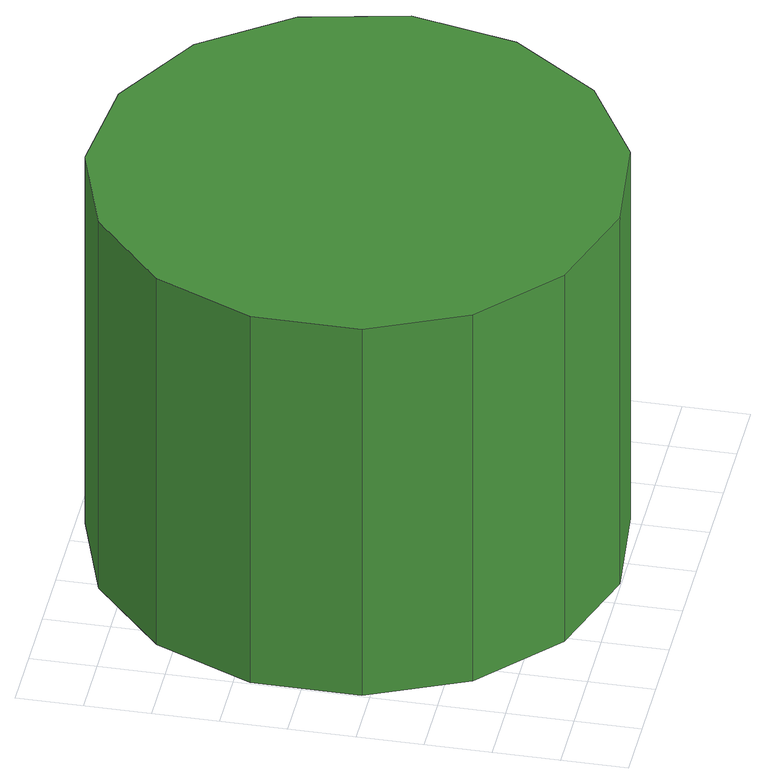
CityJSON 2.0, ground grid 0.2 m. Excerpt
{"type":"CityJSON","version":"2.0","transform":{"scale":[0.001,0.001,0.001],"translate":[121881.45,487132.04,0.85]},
"CityObjects":{
"tree1":{"type":"SolitaryVegetationObject","attributes":{"function":"something"},"geometry":[{"type":"MultiSurface","lod":"1","boundaries":[[[0,1,2,3,4,5,6,7,8,9,10,11,12,13,14]],[[15,16,17,18,19,20,21,22,23,24,25,26,27,28,29]],[[0,29,28,1]],[[1,28,27,2]],[[2,27,26,3]],[[3,26,25,4]],[[4,25,24,5]],[[5,24,23,6]],[[6,23,22,7]],[[7,22,21,8]],[[8,21,20,9]],[[9,20,19,10]],[[10,19,18,11]],[[11,18,17,12]],[[12,17,16,13]],[[13,16,15,14]],[[14,15,29,0]]]}]}
},
"vertices":[
[1571,790,1296],[1502,1111,1296],[1309,1377,1296],[1025,1541,1296],[698,1575,1296],[386,1474,1296],[142,1254,1296],[8,954,1296],[8,625,1296],[142,325,1296],[386,106,1296],[698,4,1296],[1025,39,1296],[1309,203,1296],[1502,468,1296],[1502,468,6],[1309,203,6],[1025,39,6],[698,4,6],[386,106,6],[142,325,6],[8,625,6],[8,954,6],[142,1254,6],[386,1474,6],[698,1575,6],[1025,1541,6],[1309,1377,6],[1502,1111,6],[1571,790,6]
]}
